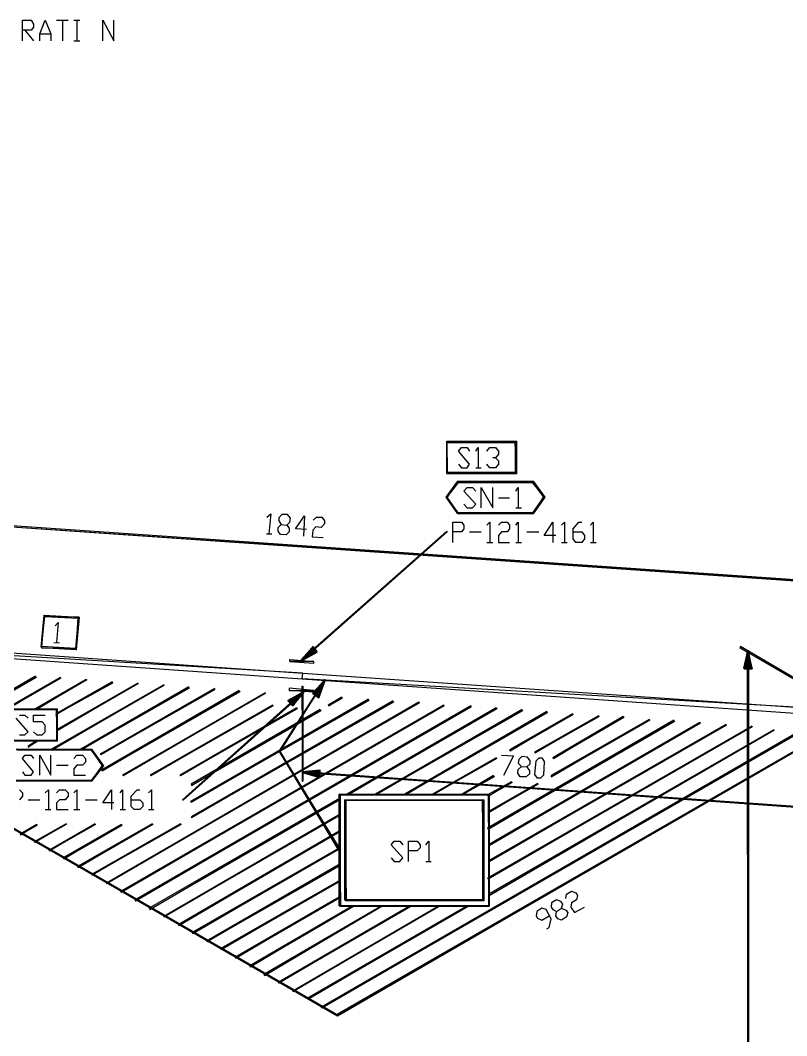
# Model space of a CAD drawing. Header units: millimetres. Extents: x 43 to 809, y -752 to -31.
# Drawn here: x 398.1 to 547.1, y -575.7 to -378.3 of the extents above; entities that cross this region are included whole.
import ezdxf

# ---------------------------------------------------------------- set-up
doc = ezdxf.new("R2010")
doc.units = ezdxf.units.MM
doc.layers.add('PDF_LINES', color=4, linetype='Continuous')

msp = doc.modelspace()

# ---------------------------------------------------------------- linework, layer by layer
at = {"layer": 'PDF_LINES'}
for p, q in [((398.56, -382.24), (398.56, -378.28)), ((398.56, -378.28), (400.24, -378.28)), ((400.24, -378.28), (400.72, -379)), ((400.72, -379), (400.72, -379.6)), ((401.92, -380.92), (403, -378.28)), ((403, -378.28), (404.08, -380.92)), ((405.16, -378.28), (407.44, -378.28)), ((406.36, -378.28), (406.36, -382.24)), ((408.52, -378.28), (409.72, -378.28)), ((409.12, -378.28), (409.12, -382.24)), ((414.16, -382.24), (414.16, -378.28)), ((414.16, -378.28), (416.32, -382.24)), ((416.32, -382.24), (416.32, -378.28)), ((400.24, -380.2), (398.56, -380.2)), ((399.04, -380.2), (400.72, -382.24)), ((400.72, -379.6), (400.24, -380.2)), ((401.92, -382.24), (401.92, -380.92)), ((401.92, -380.92), (404.08, -380.92)), ((404.08, -380.92), (404.08, -382.24)), ((408.52, -382.24), (409.72, -382.24)), ((481.12, -460.36), (481, -460.12)), ((481, -460.12), (494.56, -460.12)), ((481.12, -460.36), (481, -460.12)), ((481, -460.12), (481.12, -466.36)), ((481, -460.12), (481.12, -466.36)), ((481, -466.36), (481, -460.12)), ((494.56, -460.12), (481.12, -460.36)), ((494.56, -460.12), (481.12, -460.36)), ((481.12, -460.36), (494.32, -460.36)), ((481.12, -466.36), (481.12, -460.36)), ((483.28, -462.04), (483.88, -461.32)), ((483.88, -461.32), (484.96, -461.32)), ((484.96, -461.32), (485.44, -462.04)), ((486.64, -462.04), (487.12, -461.32)), ((487.12, -461.32), (487.12, -465.28)), ((488.8, -462.04), (489.4, -461.32)), ((489.4, -461.32), (490.48, -461.32)), ((490.48, -461.32), (491.08, -462.04)), ((494.32, -460.36), (494.56, -460.12)), ((494.32, -460.36), (494.56, -460.12)), ((494.56, -466.48), (494.32, -460.36)), ((494.32, -460.36), (494.32, -466.24)), ((494.56, -466.48), (494.32, -460.36)), ((494.56, -460.12), (494.56, -466.48)), ((485.44, -464.56), (483.28, -462.04)), ((490.48, -463.36), (490, -463.36)), ((491.08, -462.64), (490.48, -463.36)), ((490.48, -463.36), (491.08, -463.96)), ((491.08, -462.04), (491.08, -462.64)), ((491.08, -463.96), (491.08, -464.56)), ((483.28, -464.56), (483.88, -465.28)), ((483.88, -465.28), (484.96, -465.28)), ((484.96, -465.28), (485.44, -464.56)), ((486.64, -465.28), (487.72, -465.28)), ((489.4, -465.28), (488.8, -464.56)), ((490.48, -465.28), (489.4, -465.28)), ((491.08, -464.56), (490.48, -465.28)), ((480.88, -471.04), (483.16, -467.92)), ((481, -466.24), (481, -466.48)), ((481, -466.48), (494.32, -466.24)), ((494.32, -466.24), (481, -466.24)), ((481, -466.48), (494.32, -466.24)), ((481.12, -466.36), (481, -466.36)), ((494.56, -466.48), (481, -466.48)), ((483.16, -467.92), (481.12, -471.04)), ((483.16, -467.92), (481.12, -471.04)), ((483.28, -468.16), (483.16, -467.92)), ((483.16, -467.92), (497.8, -467.92)), ((483.28, -468.16), (483.16, -467.92)), ((497.8, -467.92), (483.28, -468.16)), ((497.8, -467.92), (483.28, -468.16)), ((494.32, -466.24), (494.56, -466.48)), ((494.32, -466.24), (494.56, -466.48)), ((497.68, -468.16), (497.8, -467.92)), ((497.68, -468.16), (497.8, -467.92)), ((497.8, -467.92), (500.08, -471.04)), ((481.12, -471.04), (483.28, -468.16)), ((483.28, -468.16), (497.68, -468.16)), ((484.36, -469.84), (484.96, -469.12)), ((486.64, -472.36), (484.36, -469.84)), ((484.96, -469.12), (486.04, -469.12)), ((486.04, -469.12), (486.64, -469.84)), ((487.72, -473.08), (487.72, -469.12)), ((487.72, -469.12), (490, -473.08)), ((490, -473.08), (490, -469.12)), ((494.44, -469.84), (494.92, -469.12)), ((494.92, -469.12), (494.92, -473.08)), ((500.08, -471.04), (497.68, -468.16)), ((497.68, -468.16), (499.84, -471.04)), ((500.08, -471.04), (497.68, -468.16)), ((481.12, -471.04), (480.88, -471.04)), ((481.12, -471.04), (480.88, -471.04)), ((480.88, -471.04), (483.28, -474.16)), ((480.88, -471.04), (483.28, -474.16)), ((483.16, -474.28), (480.88, -471.04)), ((483.28, -474.16), (481.12, -471.04)), ((491.08, -471.16), (493.24, -471.16)), ((499.84, -471.04), (497.68, -474.04)), ((497.8, -474.28), (499.84, -471.04)), ((497.8, -474.28), (499.84, -471.04)), ((500.08, -471.04), (497.8, -474.28)), ((499.84, -471.04), (500.08, -471.04)), ((499.84, -471.04), (500.08, -471.04)), ((561.16, -487.96), (330.28, -472)), ((330.28, -472.24), (561.16, -487.96)), ((330.28, -472.24), (561.16, -487.96)), ((561.16, -488.2), (330.28, -472.24)), ((484.36, -472.36), (484.96, -473.08)), ((484.96, -473.08), (486.04, -473.08)), ((486.04, -473.08), (486.64, -472.36)), ((494.44, -473.08), (495.52, -473.08)), ((446.08, -474.88), (446.8, -474.28)), ((446.8, -474.28), (446.44, -478.12)), ((448.96, -474.4), (448.36, -475)), ((448.36, -475), (448.36, -475.6)), ((448.36, -475.6), (448.84, -476.32)), ((450.04, -474.4), (448.96, -474.4)), ((449.92, -476.44), (450.52, -475.84)), ((450.64, -475.12), (450.04, -474.4)), ((450.52, -475.84), (450.64, -475.12)), ((451.6, -477.16), (453.4, -474.64)), ((453.4, -474.64), (453.16, -478.6)), ((455.08, -475.48), (455.68, -474.88)), ((455.68, -474.88), (456.76, -474.88)), ((456.76, -474.88), (457.24, -475.6)), ((457.24, -475.6), (457.24, -476.2)), ((482.2, -479.8), (482.2, -475.84)), ((482.2, -475.84), (483.88, -475.84)), ((483.28, -474.16), (483.16, -474.28)), ((483.28, -474.04), (483.28, -474.28)), ((483.28, -474.28), (497.68, -474.04)), ((497.68, -474.04), (483.28, -474.04)), ((483.28, -474.28), (497.68, -474.04)), ((497.8, -474.28), (483.28, -474.28)), ((483.88, -475.84), (484.36, -476.44)), ((488.8, -476.44), (489.4, -475.84)), ((489.4, -475.84), (489.4, -479.8)), ((491.08, -476.44), (491.68, -475.84)), ((491.68, -475.84), (492.76, -475.84)), ((492.76, -475.84), (493.24, -476.44)), ((494.44, -476.44), (494.92, -475.84)), ((494.92, -475.84), (494.92, -479.8)), ((497.68, -474.04), (497.8, -474.28)), ((497.68, -474.04), (497.8, -474.28)), ((499.96, -478.48), (501.64, -475.84)), ((501.64, -475.84), (501.64, -479.8)), ((503.32, -476.44), (503.92, -475.84)), ((503.92, -475.84), (503.92, -479.8)), ((505.6, -477.16), (506.68, -475.84)), ((506.68, -475.84), (507.28, -475.84)), ((508.96, -476.44), (509.44, -475.84)), ((509.44, -475.84), (509.44, -479.8)), ((448.24, -476.92), (448.84, -476.32)), ((448.24, -477.64), (448.24, -476.92)), ((448.72, -478.24), (448.24, -477.64)), ((448.84, -476.32), (449.92, -476.44)), ((450.4, -477.76), (449.8, -478.36)), ((449.92, -476.44), (450.4, -477.04)), ((450.4, -477.04), (450.4, -477.76)), ((453.76, -477.28), (451.6, -477.16)), ((481, -477.64), (452.68, -502.72)), ((452.8, -502.84), (481, -477.64)), ((452.8, -502.84), (481, -477.64)), ((481.12, -477.76), (452.8, -502.84)), ((454.96, -477.4), (454.84, -478.72)), ((455.56, -476.8), (454.96, -477.4)), ((456.64, -476.92), (455.56, -476.8)), ((457.24, -476.2), (456.64, -476.92)), ((481, -477.64), (481.12, -477.76)), ((483.88, -477.76), (482.2, -477.76)), ((484.36, -477.16), (483.88, -477.76)), ((484.36, -476.44), (484.36, -477.16)), ((485.44, -477.76), (487.72, -477.76)), ((491.68, -477.76), (491.08, -478.48)), ((492.76, -477.76), (491.68, -477.76)), ((493.24, -477.16), (492.76, -477.76)), ((493.24, -476.44), (493.24, -477.16)), ((496.6, -477.76), (498.88, -477.76)), ((505.6, -479.08), (505.6, -477.16)), ((505.6, -477.76), (507.28, -477.76)), ((507.28, -477.76), (507.76, -478.48)), ((445.96, -478.12), (447.04, -478.12)), ((449.8, -478.36), (448.72, -478.24)), ((454.84, -478.72), (457, -478.84)), ((488.8, -479.8), (490, -479.8)), ((491.08, -478.48), (491.08, -479.8)), ((491.08, -479.8), (493.24, -479.8)), ((494.44, -479.8), (495.52, -479.8)), ((502.24, -478.48), (499.96, -478.48)), ((503.32, -479.8), (504.4, -479.8)), ((506.08, -479.8), (505.6, -479.08)), ((507.28, -479.8), (506.08, -479.8)), ((507.76, -479.08), (507.28, -479.8)), ((507.76, -478.48), (507.76, -479.08)), ((508.96, -479.8), (510.04, -479.8)), ((402.16, -500.2), (402.76, -493.96)), ((402.76, -493.96), (402.28, -500.2)), ((402.76, -493.96), (402.28, -500.2)), ((402.28, -500.2), (402.88, -494.2)), ((402.88, -494.2), (402.76, -493.96)), ((402.76, -493.96), (409.6, -494.32)), ((402.88, -494.2), (402.76, -493.96)), ((409.6, -494.32), (402.88, -494.2)), ((402.88, -494.2), (409.36, -494.56)), ((409.6, -494.32), (402.88, -494.2)), ((404.92, -496), (405.52, -495.4)), ((405.52, -495.4), (405.16, -499.24)), ((409.36, -494.56), (408.88, -500.44)), ((409.6, -494.32), (409, -500.68)), ((409, -500.68), (409.36, -494.56)), ((409, -500.68), (409.36, -494.56)), ((409.36, -494.56), (409.6, -494.32)), ((409.36, -494.56), (409.6, -494.32)), ((330.28, -497.32), (459.64, -571.6)), ((330.28, -497.32), (459.64, -571.6)), ((459.64, -571.84), (330.28, -497.32)), ((459.64, -571.6), (330.4, -497.08)), ((342.76, -497.56), (453.04, -505.24)), ((453.04, -505.24), (342.76, -498.64)), ((342.76, -498.64), (452.92, -506.32)), ((453.04, -505.24), (342.76, -498.64)), ((404.68, -499.24), (405.76, -499.36)), ((402.28, -500.2), (402.16, -500.2)), ((402.28, -500.08), (402.28, -500.32)), ((408.88, -500.44), (402.28, -500.08)), ((402.28, -500.32), (408.88, -500.44)), ((402.28, -500.32), (408.88, -500.44)), ((409, -500.68), (402.28, -500.32)), ((408.88, -500.44), (409, -500.68)), ((408.88, -500.44), (409, -500.68)), ((455.08, -500.08), (452.68, -502.72)), ((454.96, -500.32), (452.68, -502.72)), ((455.08, -500.32), (452.68, -502.72)), ((455.2, -500.44), (452.68, -502.72)), ((452.68, -502.72), (455.56, -500.68)), ((452.68, -502.72), (455.56, -500.8)), ((452.68, -502.72), (455.56, -500.8)), ((452.8, -502.84), (455.08, -500.08)), ((452.8, -502.84), (455.08, -500.08)), ((454.96, -500.32), (452.8, -502.84)), ((452.8, -502.84), (454.96, -500.32)), ((452.8, -502.84), (454.96, -500.32)), ((452.8, -502.84), (455.08, -500.32)), ((452.8, -502.84), (455.08, -500.32)), ((455.08, -500.44), (452.8, -502.84)), ((455.32, -500.44), (452.8, -502.84)), ((452.8, -502.84), (455.2, -500.44)), ((452.8, -502.84), (455.2, -500.44)), ((455.56, -500.68), (452.8, -502.84)), ((455.56, -500.68), (452.8, -502.84)), ((455.32, -500.68), (452.8, -502.84)), ((455.56, -500.8), (452.8, -502.84)), ((455.56, -500.8), (452.8, -502.84)), ((455.56, -500.8), (452.8, -502.84)), ((455.56, -500.8), (452.8, -502.84)), ((452.8, -502.84), (455.68, -500.8)), ((455.68, -501.04), (452.8, -502.84)), ((455.68, -501.04), (452.8, -502.84)), ((452.8, -502.72), (455.68, -501.04)), ((452.8, -502.84), (455.68, -501.04)), ((452.8, -502.84), (455.68, -501.04)), ((452.8, -502.84), (455.8, -501.16)), ((455.08, -500.08), (454.96, -500.32)), ((455.08, -500.08), (454.96, -500.32)), ((454.96, -500.32), (455.8, -501.04)), ((454.96, -500.32), (455.8, -501.04)), ((455.68, -501.16), (454.96, -500.32)), ((454.96, -500.32), (455.08, -500.44)), ((455.8, -501.04), (455.08, -500.08)), ((455.08, -500.32), (455.32, -500.44)), ((455.2, -500.44), (455.32, -500.68)), ((455.68, -500.8), (455.56, -500.68)), ((455.68, -501.04), (455.56, -500.8)), ((455.68, -501.04), (455.56, -500.8)), ((455.8, -501.16), (455.68, -501.04)), ((455.8, -501.04), (455.68, -501.16)), ((538.12, -500.08), (538, -500.32)), ((538, -500.32), (559.36, -512.56)), ((538, -500.32), (559.36, -512.56)), ((559.24, -512.68), (538, -500.32)), ((559.36, -512.56), (538.12, -500.08)), ((539.44, -500.92), (538.72, -504.28)), ((538.96, -504.28), (539.44, -500.92)), ((538.96, -504.28), (539.44, -500.92)), ((539.68, -500.92), (538.96, -504.28)), ((539.44, -500.92), (538.96, -504.28)), ((539.08, -504.28), (539.44, -500.92)), ((539.08, -504.28), (539.44, -500.92)), ((539.68, -500.92), (539.08, -504.28)), ((539.44, -500.92), (539.08, -504.28)), ((539.32, -504.28), (539.44, -500.92)), ((539.32, -504.28), (539.44, -500.92)), ((539.68, -500.92), (539.32, -504.28)), ((539.44, -500.92), (539.32, -504.28)), ((539.44, -500.92), (539.68, -500.92)), ((539.68, -500.92), (539.44, -500.92)), ((539.44, -500.92), (540.4, -504.4)), ((539.44, -500.92), (540.4, -504.4)), ((540.16, -504.16), (539.44, -500.92)), ((539.44, -500.92), (539.68, -500.92)), ((539.68, -500.92), (539.44, -500.92)), ((539.44, -500.92), (540.16, -504.28)), ((539.44, -500.92), (540.16, -504.28)), ((540.04, -504.28), (539.44, -500.92)), ((539.44, -500.92), (539.68, -500.92)), ((539.68, -500.92), (539.44, -500.92)), ((539.44, -500.92), (540.04, -504.28)), ((539.44, -500.92), (540.04, -504.28)), ((539.8, -504.28), (539.44, -500.92)), ((539.44, -504.28), (539.44, -500.92)), ((539.44, -504.28), (539.44, -500.92)), ((539.44, -500.92), (539.68, -500.92)), ((539.68, -500.92), (539.44, -504.28)), ((539.68, -500.92), (539.44, -500.92)), ((539.44, -500.92), (539.8, -504.28)), ((539.44, -500.92), (539.8, -504.28)), ((539.68, -504.28), (539.44, -500.92)), ((539.68, -660.88), (539.44, -500.92)), ((539.44, -500.92), (539.44, -660.88)), ((539.68, -660.88), (539.44, -500.92)), ((539.44, -500.92), (539.68, -500.92)), ((540.4, -504.4), (539.68, -500.92)), ((540.16, -504.28), (539.68, -500.92)), ((540.04, -504.28), (539.68, -500.92)), ((539.8, -504.28), (539.68, -500.92)), ((539.68, -500.92), (539.68, -660.88)), ((450.52, -502.96), (450.52, -502.6)), ((450.52, -502.6), (455.2, -502.96)), ((450.52, -502.96), (450.52, -502.6)), ((450.52, -502.6), (455.2, -502.96)), ((455.2, -502.96), (450.52, -502.96)), ((450.52, -502.96), (455.2, -503.32)), ((455.2, -502.96), (450.52, -502.96)), ((455.2, -502.96), (450.52, -502.96)), ((450.52, -502.96), (455.2, -503.32)), ((455.2, -502.96), (450.52, -502.96)), ((452.68, -502.72), (452.8, -502.84)), ((452.8, -502.84), (452.68, -502.72)), ((452.68, -502.72), (452.8, -502.84)), ((452.8, -502.84), (452.68, -502.72)), ((452.68, -502.72), (452.8, -502.84)), ((452.8, -502.84), (452.68, -502.72)), ((452.68, -502.72), (452.8, -502.84)), ((452.68, -502.72), (452.8, -502.84)), ((452.8, -502.84), (452.8, -502.72)), ((455.2, -503.32), (455.2, -502.96)), ((455.2, -503.32), (455.2, -502.96)), ((452.92, -506.32), (453.04, -505.24)), ((452.92, -506.32), (453.04, -505.24)), ((453.04, -505.24), (548.68, -511.84)), ((538.72, -504.28), (538.96, -504.28)), ((540.16, -504.16), (538.84, -504.4)), ((540.16, -504.16), (538.84, -504.4)), ((538.84, -504.4), (538.84, -504.16)), ((538.84, -504.16), (540.16, -504.16)), ((538.84, -504.4), (540.4, -504.4)), ((538.96, -504.28), (539.08, -504.28)), ((539.08, -504.28), (539.32, -504.28)), ((539.32, -504.28), (539.44, -504.28)), ((539.8, -504.28), (539.68, -504.28)), ((540.04, -504.28), (539.8, -504.28)), ((540.16, -504.28), (540.04, -504.28)), ((540.4, -504.4), (540.16, -504.16)), ((540.4, -504.4), (540.16, -504.16)), ((401.08, -505.84), (373, -522.04)), ((373.12, -522.16), (401.08, -505.84)), ((373.12, -522.16), (401.08, -505.84)), ((401.2, -506.08), (373.12, -522.16)), ((405.88, -506.08), (395.32, -512.2)), ((395.44, -512.32), (405.88, -506.08)), ((395.44, -512.32), (405.88, -506.08)), ((406, -506.2), (395.44, -512.32)), ((401.08, -505.84), (401.2, -506.08)), ((410.92, -506.44), (401.08, -512.2)), ((401.2, -512.32), (410.92, -506.44)), ((401.2, -512.32), (410.92, -506.44)), ((411.04, -506.56), (401.2, -512.32)), ((405.04, -513.28), (415.96, -506.92)), ((415.96, -506.92), (405.04, -513.16)), ((405.04, -513.28), (415.96, -506.92)), ((416.08, -507.16), (405.04, -513.28)), ((421, -507.16), (405.16, -516.28)), ((405.28, -516.4), (421, -507.16)), ((405.28, -516.4), (421, -507.16)), ((421, -507.28), (405.28, -516.4)), ((405.88, -506.08), (406, -506.2)), ((410.92, -506.44), (411.04, -506.56)), ((415.96, -506.92), (416.08, -507.16)), ((421, -507.16), (421, -507.28)), ((448.48, -520.36), (457.36, -506.44)), ((457.36, -506.44), (448.6, -520.48)), ((457.36, -506.44), (448.6, -520.48)), ((448.6, -520.48), (457.48, -506.56)), ((548.68, -511.84), (452.92, -506.32)), ((452.92, -506.32), (548.68, -513.04)), ((548.68, -511.84), (452.92, -506.32)), ((457.36, -506.44), (454.96, -509.08)), ((455.08, -509.2), (457.36, -506.44)), ((455.08, -509.2), (457.36, -506.44)), ((457.36, -506.44), (455.08, -509.2)), ((457.48, -506.56), (455.08, -509.2)), ((455.32, -509.32), (457.36, -506.44)), ((455.32, -509.32), (457.36, -506.44)), ((457.36, -506.44), (455.32, -509.2)), ((457.48, -506.56), (455.32, -509.32)), ((455.44, -509.32), (457.36, -506.44)), ((455.44, -509.32), (457.36, -506.44)), ((457.36, -506.44), (455.44, -509.2)), ((457.48, -506.56), (455.44, -509.32)), ((455.68, -509.32), (457.36, -506.44)), ((455.68, -509.32), (457.36, -506.44)), ((455.68, -509.44), (457.36, -506.44)), ((457.48, -506.56), (455.68, -509.32)), ((457.36, -506.44), (455.8, -509.56)), ((457.36, -506.44), (455.8, -509.56)), ((455.8, -509.56), (457.48, -506.56)), ((455.92, -509.68), (457.36, -506.44)), ((456.04, -509.68), (457.36, -506.44)), ((456.04, -509.68), (457.36, -506.44)), ((457.36, -506.44), (456.04, -509.68)), ((457.36, -506.44), (456.04, -509.68)), ((456.04, -509.68), (457.48, -506.56)), ((457.36, -506.44), (456.16, -510.04)), ((457.36, -506.44), (456.16, -510.04)), ((457.36, -506.44), (456.16, -509.68)), ((457.36, -506.44), (456.16, -509.68)), ((456.16, -510.04), (457.48, -506.56)), ((456.16, -509.68), (457.48, -506.56)), ((457.36, -506.44), (457.48, -506.56)), ((457.48, -506.56), (457.36, -506.44)), ((457.36, -506.44), (457.48, -506.56)), ((457.48, -506.56), (457.36, -506.44)), ((457.36, -506.44), (457.48, -506.56)), ((457.48, -506.56), (457.36, -506.44)), ((457.36, -506.44), (457.48, -506.56)), ((457.48, -506.56), (457.36, -506.44)), ((457.48, -506.56), (457.36, -506.44)), ((426.04, -507.52), (404.2, -520)), ((404.32, -520.12), (426.04, -507.52)), ((404.32, -520.12), (426.04, -507.52)), ((426.04, -507.64), (404.32, -520.12)), ((430.84, -507.88), (409.84, -520)), ((409.96, -520.12), (430.84, -507.88)), ((409.96, -520.12), (430.84, -507.88)), ((430.96, -508.12), (409.96, -520.12)), ((435.88, -508.24), (413.68, -520.96)), ((413.8, -521.08), (435.88, -508.24)), ((413.8, -521.08), (435.88, -508.24)), ((435.88, -508.48), (413.8, -521.08)), ((440.68, -508.6), (413.92, -524.08)), ((414.04, -524.2), (440.68, -508.6)), ((414.04, -524.2), (440.68, -508.6)), ((440.8, -508.84), (414.04, -524.2)), ((445.72, -509.08), (418, -525.04)), ((418.12, -525.16), (445.72, -509.08)), ((418.12, -525.16), (445.72, -509.08)), ((445.72, -509.2), (418.12, -525.16)), ((426.04, -507.52), (426.04, -507.64)), ((429.64, -529.84), (453.04, -508.84)), ((453.04, -508.84), (429.76, -529.96)), ((453.04, -508.84), (429.76, -529.96)), ((429.76, -529.96), (453.28, -508.96)), ((430.84, -507.88), (430.96, -508.12)), ((435.88, -508.24), (435.88, -508.48)), ((440.68, -508.6), (440.8, -508.84)), ((445.72, -509.08), (445.72, -509.2)), ((453.16, -508.84), (450.16, -510.52)), ((450.28, -510.64), (453.16, -508.84)), ((450.28, -510.64), (453.16, -508.84)), ((453.16, -508.84), (450.28, -510.64)), ((453.16, -508.96), (450.28, -510.64)), ((450.4, -508.12), (450.4, -508.6)), ((455.2, -508.6), (450.4, -508.12)), ((450.4, -508.12), (450.4, -508.6)), ((455.2, -508.6), (450.4, -508.12)), ((450.4, -508.6), (455.2, -508.6)), ((450.4, -508.6), (455.2, -508.6)), ((455.2, -508.96), (450.4, -508.6)), ((450.4, -508.6), (455.2, -508.6)), ((450.4, -508.6), (455.2, -508.6)), ((455.2, -508.96), (450.4, -508.6)), ((450.4, -510.88), (453.16, -508.84)), ((450.4, -510.88), (453.16, -508.84)), ((453.16, -508.96), (450.4, -510.88)), ((453.16, -508.84), (450.52, -510.88)), ((453.16, -508.84), (450.52, -510.88)), ((450.64, -511), (453.16, -508.84)), ((450.64, -511), (453.16, -508.84)), ((450.64, -511), (453.16, -508.84)), ((450.64, -511), (453.16, -508.84)), ((450.64, -511.12), (453.04, -508.84)), ((453.16, -508.96), (450.64, -511)), ((453.16, -508.96), (450.64, -511)), ((453.04, -508.84), (450.76, -511.24)), ((453.04, -508.84), (450.76, -511.24)), ((450.76, -511.24), (453.28, -508.96)), ((450.88, -511.48), (453.04, -508.84)), ((450.88, -511.24), (453.04, -508.84)), ((453.04, -508.84), (451, -511.6)), ((453.04, -508.84), (451, -511.6)), ((453.04, -508.84), (451, -511.36)), ((453.04, -508.84), (451, -511.36)), ((451, -511.6), (453.28, -508.96)), ((451, -511.36), (453.28, -508.96)), ((453.04, -508.84), (451.12, -511.6)), ((453.04, -508.84), (451.12, -511.6)), ((451.12, -511.36), (453.04, -508.84)), ((451.12, -511.6), (453.28, -508.96)), ((453.04, -526.24), (452.92, -507.76)), ((452.92, -507.76), (452.92, -526.24)), ((453.04, -526.24), (452.92, -507.76)), ((452.92, -507.76), (453.04, -507.76)), ((453.04, -507.76), (453.04, -526.24)), ((453.28, -508.96), (453.04, -508.84)), ((453.28, -508.96), (453.04, -508.84)), ((453.28, -508.96), (453.04, -508.84)), ((453.28, -508.96), (453.04, -508.84)), ((453.28, -508.96), (453.04, -508.84)), ((453.16, -508.84), (453.16, -508.96)), ((453.16, -508.84), (453.16, -508.96)), ((453.16, -508.84), (453.16, -508.96)), ((453.16, -508.84), (453.16, -508.96)), ((454.96, -509.08), (455.08, -509.2)), ((454.96, -509.2), (455.08, -509.08)), ((456.04, -509.68), (454.96, -509.2)), ((454.96, -509.2), (456.16, -510.04)), ((456.04, -509.68), (454.96, -509.2)), ((455.08, -509.08), (456.04, -509.68)), ((455.08, -509.2), (455.32, -509.32)), ((455.2, -508.6), (455.2, -508.96)), ((455.2, -508.6), (455.2, -508.96)), ((455.32, -509.2), (455.44, -509.32)), ((455.44, -509.2), (455.68, -509.32)), ((414.88, -546.16), (475.6, -510.88)), ((475.6, -510.88), (414.88, -546.04)), ((414.88, -546.16), (475.6, -510.88)), ((475.72, -511), (414.88, -546.16)), ((465.76, -510.28), (431.2, -530.2)), ((431.32, -530.32), (465.76, -510.28)), ((431.32, -530.32), (465.76, -510.28)), ((465.88, -510.52), (431.32, -530.32)), ((470.56, -510.64), (431.32, -533.2)), ((431.44, -533.32), (470.56, -510.64)), ((431.44, -533.32), (470.56, -510.64)), ((470.68, -510.88), (431.44, -533.32)), ((450.16, -510.52), (450.28, -510.64)), ((450.16, -510.64), (450.28, -510.52)), ((451.12, -511.36), (450.16, -510.64)), ((450.16, -510.64), (451.12, -511.6)), ((451.12, -511.36), (450.16, -510.64)), ((450.28, -510.52), (451.12, -511.36)), ((450.28, -510.64), (450.4, -510.88)), ((450.52, -510.88), (450.64, -511)), ((450.52, -510.88), (450.64, -511)), ((450.76, -511.24), (450.64, -511.12)), ((451, -511.36), (450.88, -511.24)), ((451.12, -511.6), (451.12, -511.36)), ((451.12, -511.6), (451.12, -511.36)), ((455.8, -509.56), (455.68, -509.44)), ((456.04, -509.68), (455.92, -509.68)), ((456.16, -510.04), (456.04, -509.68)), ((456.16, -510.04), (456.04, -509.68)), ((456.16, -509.68), (456.04, -509.68)), ((460.6, -509.92), (457.96, -511.48)), ((458.08, -511.6), (460.6, -509.92)), ((458.08, -511.6), (460.6, -509.92)), ((460.6, -510.16), (458.08, -511.6)), ((460.6, -509.92), (460.6, -510.16)), ((465.76, -510.28), (465.88, -510.52)), ((470.56, -510.64), (470.68, -510.88)), ((475.6, -510.88), (475.72, -511)), ((395.08, -512.2), (405.28, -512.2)), ((405.28, -512.2), (395.32, -512.32)), ((405.28, -512.2), (395.32, -512.32)), ((395.32, -512.32), (405.16, -512.32)), ((401.08, -512.2), (401.2, -512.32)), ((405.04, -513.16), (405.04, -513.28)), ((405.16, -512.32), (405.28, -512.2)), ((405.16, -512.32), (405.28, -512.2)), ((405.28, -518.44), (405.16, -512.32)), ((405.16, -512.32), (405.16, -518.32)), ((405.28, -518.44), (405.16, -512.32)), ((405.28, -512.2), (405.28, -518.44)), ((480.4, -511.48), (417.64, -547.72)), ((417.76, -547.84), (480.4, -511.48)), ((417.76, -547.84), (480.4, -511.48)), ((480.52, -511.6), (417.76, -547.84)), ((485.68, -511.6), (420.4, -549.4)), ((420.52, -549.52), (485.68, -511.6)), ((420.52, -549.52), (485.68, -511.6)), ((485.68, -511.84), (420.52, -549.52)), ((447.16, -511.48), (423.4, -525.04)), ((423.52, -525.16), (447.16, -511.48)), ((423.52, -525.16), (447.16, -511.48)), ((447.28, -511.6), (423.52, -525.16)), ((451.84, -511.96), (429.16, -525.04)), ((429.28, -525.16), (451.84, -511.96)), ((429.28, -525.16), (451.84, -511.96)), ((451.96, -512.2), (429.28, -525.16)), ((456.4, -512.32), (431.32, -526.84)), ((431.44, -527.08), (456.4, -512.32)), ((431.44, -527.08), (456.4, -512.32)), ((456.52, -512.56), (431.44, -527.08)), ((447.16, -511.48), (447.28, -511.6)), ((451, -511.6), (450.88, -511.48)), ((451.84, -511.96), (451.96, -512.2)), ((456.4, -512.32), (456.52, -512.56)), ((457.96, -511.48), (458.08, -511.6)), ((459.64, -571.84), (561.04, -513.16)), ((561.04, -513.16), (459.64, -571.6)), ((459.64, -571.84), (561.04, -513.16)), ((561.04, -513.16), (459.64, -571.6)), ((561.16, -513.28), (459.64, -571.84)), ((459.76, -571.84), (561.04, -513.16)), ((459.76, -571.84), (561.04, -513.16)), ((561.16, -513.28), (459.76, -571.84)), ((490.6, -511.96), (461.68, -528.76)), ((461.8, -528.88), (490.6, -511.96)), ((461.8, -528.88), (490.6, -511.96)), ((490.72, -512.2), (461.8, -528.88)), ((495.64, -512.32), (467.08, -528.76)), ((467.2, -528.88), (495.64, -512.32)), ((467.2, -528.88), (495.64, -512.32)), ((495.76, -512.56), (467.2, -528.88)), ((500.44, -512.68), (472.84, -528.76)), ((472.96, -528.88), (500.44, -512.68)), ((472.96, -528.88), (500.44, -512.68)), ((500.56, -512.92), (472.96, -528.88)), ((480.4, -511.48), (480.52, -511.6)), ((485.68, -511.6), (485.68, -511.84)), ((490.6, -511.96), (490.72, -512.2)), ((505.48, -513.16), (493.24, -520.12)), ((493.36, -520.36), (505.48, -513.16)), ((493.36, -520.36), (505.48, -513.16)), ((505.6, -513.28), (493.36, -520.36)), ((495.64, -512.32), (495.76, -512.56)), ((500.44, -512.68), (500.56, -512.92)), ((505.48, -513.16), (505.6, -513.28)), ((399.64, -516.64), (397.36, -514)), ((397.96, -513.4), (399.04, -513.4)), ((399.04, -513.4), (399.64, -514)), ((400.72, -514.72), (400.72, -513.4)), ((400.72, -513.4), (403, -513.4)), ((402.4, -514.72), (400.72, -514.72)), ((403, -515.32), (402.4, -514.72)), ((403, -516.64), (403, -515.32)), ((525.16, -514.36), (488.92, -535.36)), ((489.04, -535.6), (525.16, -514.36)), ((489.04, -535.6), (525.16, -514.36)), ((525.28, -514.6), (489.04, -535.6)), ((530.2, -514.84), (489.16, -538.6)), ((535.24, -515.2), (489.16, -541.72)), ((489.28, -538.72), (530.2, -514.84)), ((489.28, -538.72), (530.2, -514.84)), ((530.32, -514.96), (489.28, -538.72)), ((489.28, -541.84), (535.24, -515.2)), ((489.28, -541.84), (535.24, -515.2)), ((535.36, -515.32), (489.28, -541.84)), ((510.52, -513.52), (498.04, -520.6)), ((498.16, -520.72), (510.52, -513.52)), ((498.16, -520.72), (510.52, -513.52)), ((510.64, -513.64), (498.16, -520.72)), ((501.28, -525.4), (520.36, -514.24)), ((520.36, -514.24), (501.28, -525.16)), ((501.28, -525.4), (520.36, -514.24)), ((520.48, -514.36), (501.28, -525.4)), ((515.32, -513.64), (501.64, -521.68)), ((501.76, -521.8), (515.32, -513.64)), ((501.76, -521.8), (515.32, -513.64)), ((515.44, -513.88), (501.76, -521.8)), ((510.52, -513.52), (510.64, -513.64)), ((515.32, -513.64), (515.44, -513.88)), ((520.36, -514.24), (520.48, -514.36)), ((525.16, -514.36), (525.28, -514.6)), ((530.2, -514.84), (530.32, -514.96)), ((535.24, -515.2), (535.36, -515.32)), ((397.96, -517.24), (399.04, -517.24)), ((399.04, -517.24), (399.64, -516.64)), ((400.72, -516.64), (401.32, -517.24)), ((401.32, -517.24), (402.4, -517.24)), ((402.4, -517.24), (403, -516.64)), ((405.16, -516.28), (405.28, -516.4)), ((549.76, -516.4), (456.64, -570.16)), ((456.76, -570.28), (549.76, -516.4)), ((456.76, -570.28), (549.76, -516.4)), ((549.88, -516.64), (456.76, -570.28)), ((540.28, -515.56), (488.92, -545.08)), ((489.04, -545.2), (540.28, -515.56)), ((489.04, -545.2), (540.28, -515.56)), ((540.4, -515.68), (489.04, -545.2)), ((544.6, -516.28), (489.16, -548.2)), ((489.28, -548.44), (544.6, -516.28)), ((489.28, -548.44), (544.6, -516.28)), ((544.6, -516.4), (489.28, -548.44)), ((540.28, -515.56), (540.4, -515.68)), ((544.6, -516.28), (544.6, -516.4)), ((395.2, -518.44), (405.16, -518.32)), ((405.16, -518.32), (395.2, -518.32)), ((395.2, -518.44), (405.16, -518.32)), ((405.28, -518.44), (395.2, -518.44)), ((399.64, -519.64), (401.44, -518.32)), ((401.44, -518.32), (399.64, -519.4)), ((399.64, -519.64), (401.44, -518.32)), ((401.56, -518.44), (399.64, -519.64)), ((401.44, -518.32), (401.56, -518.44)), ((405.16, -518.32), (405.28, -518.44)), ((405.16, -518.32), (405.28, -518.44)), ((397.36, -520), (412, -520)), ((412, -520), (397.48, -520.12)), ((412, -520), (397.48, -520.12)), ((397.48, -520.12), (411.88, -520.12)), ((398.56, -521.8), (399.04, -521.2)), ((399.04, -521.2), (400.24, -521.2)), ((399.64, -519.4), (399.64, -519.64)), ((400.24, -521.2), (400.72, -521.8)), ((401.92, -525.04), (401.92, -521.2)), ((401.92, -521.2), (404.08, -525.04)), ((404.08, -525.04), (404.08, -521.2)), ((404.2, -520), (404.32, -520.12)), ((408.52, -521.8), (409.12, -521.2)), ((409.12, -521.2), (410.2, -521.2)), ((409.84, -520), (409.96, -520.12)), ((410.2, -521.2), (410.8, -521.8)), ((411.88, -520.12), (412, -520)), ((411.88, -520.12), (412, -520)), ((414.28, -523.24), (411.88, -520.12)), ((411.88, -520.12), (414.04, -523.24)), ((414.28, -523.24), (411.88, -520.12)), ((412, -520), (414.28, -523.24)), ((413.68, -520.96), (413.8, -521.08)), ((448.6, -520.48), (448.48, -520.36)), ((448.6, -520.36), (448.48, -520.48)), ((448.48, -520.48), (460.36, -539.68)), ((448.48, -520.48), (460.36, -539.68)), ((460.12, -539.8), (448.48, -520.48)), ((460.36, -539.68), (448.6, -520.36)), ((491.68, -521.2), (493.96, -521.32)), ((493.24, -520.12), (493.36, -520.36)), ((498.04, -520.6), (498.16, -520.72)), ((400.72, -524.44), (398.56, -521.8)), ((405.16, -523.12), (407.44, -523.12)), ((409.12, -523.12), (408.52, -523.84)), ((410.2, -523.12), (409.12, -523.12)), ((410.8, -522.52), (410.2, -523.12)), ((410.8, -521.8), (410.8, -522.52)), ((414.04, -523.24), (411.88, -526.12)), ((412, -526.24), (414.04, -523.24)), ((412, -526.24), (414.04, -523.24)), ((414.28, -523.24), (412, -526.24)), ((414.04, -523.24), (414.28, -523.24)), ((414.04, -523.24), (414.28, -523.24)), ((478.24, -528.88), (490.6, -521.68)), ((490.6, -521.68), (478.24, -528.76)), ((478.24, -528.88), (490.6, -521.68)), ((490.72, -521.8), (478.24, -528.88)), ((490.6, -521.68), (490.72, -521.8)), ((493.96, -521.32), (492.04, -525.16)), ((495.04, -522.04), (494.92, -522.76)), ((494.92, -522.76), (495.52, -523.36)), ((495.64, -521.44), (495.04, -522.04)), ((496.72, -521.56), (495.64, -521.44)), ((496.6, -523.48), (497.2, -522.88)), ((497.2, -522.28), (496.72, -521.56)), ((497.2, -522.88), (497.2, -522.28)), ((498.16, -524.92), (498.4, -522.28)), ((498.4, -522.28), (499, -521.68)), ((499, -521.68), (499.48, -521.68)), ((499.48, -521.68), (499.96, -522.4)), ((499.96, -522.4), (499.84, -525.04)), ((501.64, -521.68), (501.76, -521.8)), ((398.56, -524.44), (399.04, -525.04)), ((399.04, -525.04), (400.24, -525.04)), ((400.24, -525.04), (400.72, -524.44)), ((408.52, -523.84), (408.52, -525.04)), ((408.52, -525.04), (410.8, -525.04)), ((413.92, -524.08), (414.04, -524.2)), ((418, -525.04), (418.12, -525.16)), ((423.4, -525.04), (423.52, -525.16)), ((429.16, -525.04), (429.28, -525.16)), ((456.4, -524.08), (452.92, -524.44)), ((452.92, -524.56), (456.28, -524.2)), ((456.28, -524.2), (452.92, -524.44)), ((452.92, -524.56), (456.28, -524.2)), ((452.92, -524.56), (456.28, -524.2)), ((456.28, -524.2), (452.92, -524.44)), ((452.92, -524.56), (456.28, -524.2)), ((452.92, -524.56), (453.04, -524.44)), ((452.92, -524.44), (453.04, -524.56)), ((452.92, -524.56), (453.04, -524.44)), ((452.92, -524.44), (452.92, -524.56)), ((456.28, -524.44), (452.92, -524.56)), ((452.92, -524.56), (453.04, -524.44)), ((452.92, -524.44), (452.92, -524.56)), ((456.28, -524.44), (452.92, -524.56)), ((452.92, -524.56), (453.04, -524.44)), ((452.92, -524.44), (452.92, -524.56)), ((452.92, -524.56), (456.28, -524.44)), ((456.28, -524.44), (452.92, -524.44)), ((452.92, -524.56), (456.28, -524.44)), ((453.04, -524.44), (452.92, -524.56)), ((456.4, -525.4), (452.92, -524.56)), ((452.92, -524.56), (456.28, -525.52)), ((456.4, -525.4), (452.92, -524.56)), ((456.28, -525.16), (452.92, -524.56)), ((452.92, -524.56), (456.28, -525.4)), ((456.28, -525.16), (452.92, -524.56)), ((456.28, -525.04), (452.92, -524.56)), ((452.92, -524.56), (456.28, -525.16)), ((456.28, -525.04), (452.92, -524.56)), ((456.28, -524.8), (452.92, -524.56)), ((452.92, -524.56), (456.28, -525.04)), ((456.28, -524.8), (452.92, -524.56)), ((456.28, -524.56), (452.92, -524.56)), ((452.92, -524.56), (561.16, -532)), ((452.92, -524.56), (561.16, -532)), ((561.16, -532.24), (452.92, -524.56)), ((453.04, -524.56), (456.4, -524.08)), ((453.04, -524.56), (456.4, -524.08)), ((456.28, -524.2), (453.04, -524.56)), ((453.04, -524.44), (456.4, -525.4)), ((453.04, -524.44), (456.28, -525.16)), ((453.04, -524.44), (456.28, -525.04)), ((453.04, -524.44), (456.28, -524.8)), ((561.16, -532), (453.04, -524.44)), ((456.4, -524.08), (456.28, -524.2)), ((456.4, -524.08), (456.28, -524.2)), ((456.28, -524.2), (456.4, -525.4)), ((456.28, -524.2), (456.4, -525.4)), ((456.28, -525.4), (456.28, -524.2)), ((456.28, -524.2), (456.28, -524.44)), ((456.28, -524.2), (456.28, -524.44)), ((456.28, -524.44), (456.28, -524.56)), ((456.28, -525.04), (456.28, -524.8)), ((456.28, -525.16), (456.28, -525.04)), ((456.28, -525.4), (456.28, -525.16)), ((456.4, -525.4), (456.4, -524.08)), ((484, -528.88), (490.12, -525.16)), ((490.12, -525.16), (484, -528.76)), ((484, -528.88), (490.12, -525.16)), ((490.12, -525.16), (490.24, -525.4)), ((494.8, -524.68), (494.92, -523.96)), ((495.28, -525.4), (494.8, -524.68)), ((494.92, -523.96), (495.52, -523.36)), ((495.52, -523.36), (496.6, -523.48)), ((497.08, -524.8), (496.48, -525.4)), ((496.6, -523.48), (497.08, -524.2)), ((497.08, -524.2), (497.08, -524.8)), ((498.64, -525.64), (498.16, -524.92)), ((499.84, -525.04), (499.24, -525.64)), ((501.28, -525.16), (501.28, -525.4)), ((397.36, -526.24), (411.88, -526.12)), ((411.88, -526.12), (397.36, -526.12)), ((397.36, -526.24), (411.88, -526.12)), ((412, -526.24), (397.36, -526.24)), ((411.88, -526.12), (412, -526.24)), ((411.88, -526.12), (412, -526.24)), ((431.32, -526.84), (431.44, -527.08)), ((452.92, -526.24), (453.04, -526.24)), ((456.28, -525.52), (456.4, -525.4)), ((456.4, -525.4), (456.28, -525.4)), ((490.24, -525.4), (484, -528.88)), ((493.6, -526.36), (488.92, -528.88)), ((489.04, -529.12), (493.6, -526.36)), ((489.04, -529.12), (493.6, -526.36)), ((493.72, -526.48), (489.04, -529.12)), ((498.64, -526.72), (489.16, -532.12)), ((489.28, -532.24), (498.64, -526.72)), ((489.28, -532.24), (498.64, -526.72)), ((498.76, -526.84), (489.28, -532.24)), ((493.6, -526.36), (493.72, -526.48)), ((496.48, -525.4), (495.28, -525.4)), ((499.24, -525.64), (498.64, -525.64)), ((498.64, -526.72), (498.76, -526.84)), ((397.96, -527.92), (398.56, -528.52)), ((398.56, -529.12), (397.96, -529.84)), ((398.56, -528.52), (398.56, -529.12)), ((403, -528.52), (403.6, -527.92)), ((403.6, -527.92), (403.6, -531.76)), ((405.16, -528.52), (405.76, -527.92)), ((405.76, -527.92), (406.84, -527.92)), ((406.84, -527.92), (407.44, -528.52)), ((407.44, -529.12), (406.84, -529.84)), ((407.44, -528.52), (407.44, -529.12)), ((408.52, -528.52), (409.12, -527.92)), ((409.12, -527.92), (409.12, -531.76)), ((414.16, -530.44), (415.84, -527.92)), ((415.84, -527.92), (415.84, -531.76)), ((417.52, -528.52), (418, -527.92)), ((418, -527.92), (418, -531.76)), ((419.68, -529.12), (420.88, -527.92)), ((419.68, -531.16), (419.68, -529.12)), ((420.88, -527.92), (421.36, -527.92)), ((423.04, -528.52), (423.64, -527.92)), ((423.64, -527.92), (423.64, -531.76)), ((460.36, -528.88), (460.12, -528.76)), ((460.12, -528.76), (489.28, -528.76)), ((460.36, -528.88), (460.12, -528.76)), ((460.12, -528.76), (460.36, -550.48)), ((460.12, -528.76), (460.36, -550.48)), ((460.12, -550.48), (460.12, -528.76)), ((489.28, -528.76), (460.36, -528.88)), ((489.28, -528.76), (460.36, -528.88)), ((460.36, -528.88), (489.16, -528.88)), ((460.36, -550.48), (460.36, -528.88)), ((461.68, -528.76), (461.8, -528.88)), ((467.08, -528.76), (467.2, -528.88)), ((472.84, -528.76), (472.96, -528.88)), ((478.24, -528.76), (478.24, -528.88)), ((484, -528.76), (484, -528.88)), ((488.92, -528.88), (489.04, -529.12)), ((489.16, -528.88), (489.28, -528.76)), ((489.16, -528.88), (489.28, -528.76)), ((489.28, -550.6), (489.16, -528.88)), ((489.16, -528.88), (489.16, -550.48)), ((489.28, -550.6), (489.16, -528.88)), ((489.28, -528.76), (489.28, -550.6)), ((399.64, -529.84), (401.92, -529.84)), ((405.76, -529.84), (405.16, -530.44)), ((405.16, -530.44), (405.16, -531.76)), ((406.84, -529.84), (405.76, -529.84)), ((410.8, -529.84), (413.08, -529.84)), ((416.32, -530.44), (414.16, -530.44)), ((419.68, -529.84), (421.36, -529.84)), ((421.36, -529.84), (421.96, -530.44)), ((421.96, -530.44), (421.96, -531.16)), ((460.12, -529.6), (423.16, -550.96)), ((423.28, -551.2), (460.12, -529.6)), ((423.28, -551.2), (460.12, -529.6)), ((460.24, -529.84), (423.28, -551.2)), ((429.76, -529.96), (429.64, -529.84)), ((431.2, -530.2), (431.32, -530.32)), ((460.12, -529.6), (460.24, -529.84)), ((461.44, -529.96), (461.2, -529.84)), ((461.2, -529.84), (488.2, -529.84)), ((461.44, -529.96), (461.2, -529.84)), ((461.2, -529.84), (461.44, -549.4)), ((461.2, -529.84), (461.44, -549.4)), ((461.2, -549.4), (461.2, -529.84)), ((488.2, -529.84), (461.44, -529.96)), ((488.2, -529.84), (461.44, -529.96)), ((461.44, -529.96), (487.96, -529.96)), ((461.44, -549.4), (461.44, -529.96)), ((487.96, -529.96), (488.2, -529.84)), ((487.96, -529.96), (488.2, -529.84)), ((488.2, -549.52), (487.96, -529.96)), ((487.96, -529.96), (487.96, -549.28)), ((488.2, -549.52), (487.96, -529.96)), ((488.2, -529.84), (488.2, -549.52)), ((403, -531.76), (404.08, -531.76)), ((405.16, -531.76), (407.44, -531.76)), ((408.52, -531.76), (409.72, -531.76)), ((417.52, -531.76), (418.6, -531.76)), ((420.28, -531.76), (419.68, -531.16)), ((421.36, -531.76), (420.28, -531.76)), ((421.96, -531.16), (421.36, -531.76)), ((423.04, -531.76), (424.12, -531.76)), ((426.04, -552.64), (460, -532.84)), ((460, -532.84), (426.04, -552.52)), ((426.04, -552.64), (460, -532.84)), ((460.12, -532.96), (426.04, -552.64)), ((460, -532.84), (460.12, -532.96)), ((489.16, -532.12), (489.28, -532.24)), ((401.32, -534.64), (398.08, -536.56)), ((398.2, -536.68), (401.32, -534.64)), ((398.2, -536.68), (401.32, -534.64)), ((401.32, -534.88), (398.2, -536.68)), ((407.08, -534.52), (400.84, -538)), ((400.96, -538.12), (407.08, -534.52)), ((400.96, -538.12), (407.08, -534.52)), ((407.08, -534.64), (400.96, -538.12)), ((401.32, -534.64), (401.32, -534.88)), ((403.72, -539.8), (412.6, -534.52)), ((412.6, -534.52), (403.72, -539.68)), ((403.72, -539.8), (412.6, -534.52)), ((412.72, -534.64), (403.72, -539.8)), ((417.76, -534.64), (406.48, -541.12)), ((406.6, -541.36), (417.76, -534.64)), ((406.6, -541.36), (417.76, -534.64)), ((417.88, -534.88), (406.6, -541.36)), ((407.08, -534.52), (407.08, -534.64)), ((423.76, -534.52), (409.24, -542.8)), ((409.36, -543.04), (423.76, -534.52)), ((409.36, -543.04), (423.76, -534.52)), ((423.88, -534.64), (409.36, -543.04)), ((429.28, -534.52), (412, -544.36)), ((412.12, -544.48), (429.28, -534.52)), ((412.12, -544.48), (429.28, -534.52)), ((429.4, -534.64), (412.12, -544.48)), ((412.6, -534.52), (412.72, -534.64)), ((417.76, -534.64), (417.88, -534.88)), ((423.76, -534.52), (423.88, -534.64)), ((429.28, -534.52), (429.4, -534.64)), ((431.32, -533.2), (431.44, -533.32)), ((398.08, -536.56), (398.2, -536.68)), ((460.12, -535.96), (428.8, -554.2)), ((428.92, -554.32), (460.12, -535.96)), ((428.92, -554.32), (460.12, -535.96)), ((460.24, -536.08), (428.92, -554.32)), ((460.12, -535.96), (460.24, -536.08)), ((488.92, -535.36), (489.04, -535.6)), ((400.84, -538), (400.96, -538.12)), ((470.2, -538.6), (470.8, -537.88)), ((472.48, -541.12), (470.2, -538.6)), ((470.8, -537.88), (471.88, -537.88)), ((471.88, -537.88), (472.48, -538.6)), ((473.56, -541.84), (473.56, -537.88)), ((473.56, -537.88), (475.24, -537.88)), ((475.24, -537.88), (475.84, -538.6)), ((475.84, -538.6), (475.84, -539.2)), ((476.92, -538.6), (477.52, -537.88)), ((477.52, -537.88), (477.52, -541.84)), ((489.16, -538.6), (489.28, -538.72)), ((403.72, -539.68), (403.72, -539.8)), ((460, -539.32), (431.56, -555.64)), ((431.68, -555.88), (460, -539.32)), ((431.68, -555.88), (460, -539.32)), ((460.12, -539.44), (431.68, -555.88)), ((460, -539.32), (460.12, -539.44)), ((460.36, -539.68), (460.12, -539.8)), ((475.24, -539.8), (473.56, -539.8)), ((475.84, -539.2), (475.24, -539.8)), ((406.48, -541.12), (406.6, -541.36)), ((409.24, -542.8), (409.36, -543.04)), ((460.12, -542.44), (434.32, -557.32)), ((434.44, -557.44), (460.12, -542.44)), ((434.44, -557.44), (460.12, -542.44)), ((460.24, -542.68), (434.44, -557.44)), ((460.12, -542.44), (460.24, -542.68)), ((470.2, -541.12), (470.8, -541.84)), ((470.8, -541.84), (471.88, -541.84)), ((471.88, -541.84), (472.48, -541.12)), ((476.92, -541.84), (478, -541.84)), ((489.16, -541.72), (489.28, -541.84)), ((412, -544.36), (412.12, -544.48)), ((414.88, -546.04), (414.88, -546.16)), ((460, -545.68), (437.08, -558.76)), ((437.2, -559), (460, -545.68)), ((437.2, -559), (460, -545.68)), ((460.12, -545.8), (437.2, -559)), ((460, -545.68), (460.12, -545.8)), ((488.92, -545.08), (489.04, -545.2)), ((417.64, -547.72), (417.76, -547.84)), ((439.96, -560.68), (460.12, -548.8)), ((460.12, -548.8), (439.96, -560.44)), ((439.96, -560.68), (460.12, -548.8)), ((460.12, -548.8), (460.24, -548.92)), ((489.16, -548.2), (489.28, -548.44)), ((504.16, -549.04), (504.28, -548.2)), ((504.28, -548.2), (505.24, -547.6)), ((505.24, -547.6), (506.08, -547.96)), ((506.08, -547.96), (506.44, -548.44)), ((506.44, -548.44), (506.2, -549.28)), ((420.4, -549.4), (420.52, -549.52)), ((460.24, -548.92), (439.96, -560.68)), ((462.76, -550.48), (442.72, -562.12)), ((442.84, -562.36), (462.76, -550.48)), ((442.84, -562.36), (462.76, -550.48)), ((462.88, -550.6), (442.84, -562.36)), ((468.4, -550.48), (445.48, -563.8)), ((445.6, -564.04), (468.4, -550.48)), ((445.6, -564.04), (468.4, -550.48)), ((468.4, -550.6), (445.6, -564.04)), ((473.92, -550.48), (448.24, -565.36)), ((448.36, -565.48), (473.92, -550.48)), ((448.36, -565.48), (473.92, -550.48)), ((474.04, -550.6), (448.36, -565.48)), ((451.12, -567.16), (479.56, -550.48)), ((479.56, -550.48), (451.12, -567.04)), ((451.12, -567.16), (479.56, -550.48)), ((479.56, -550.6), (451.12, -567.16)), ((485.08, -550.48), (453.88, -568.48)), ((454, -568.6), (485.08, -550.48)), ((454, -568.6), (485.08, -550.48)), ((485.2, -550.6), (454, -568.6)), ((460.36, -550.48), (460.12, -550.48)), ((460.24, -550.48), (460.24, -550.6)), ((460.24, -550.6), (489.16, -550.48)), ((489.16, -550.48), (460.24, -550.48)), ((460.24, -550.6), (489.16, -550.48)), ((489.28, -550.6), (460.24, -550.6)), ((461.44, -549.4), (461.2, -549.4)), ((461.32, -549.28), (461.32, -549.52)), ((461.32, -549.52), (487.96, -549.28)), ((487.96, -549.28), (461.32, -549.28)), ((461.32, -549.52), (487.96, -549.28)), ((488.2, -549.52), (461.32, -549.52)), ((462.76, -550.48), (462.88, -550.6)), ((468.4, -550.48), (468.4, -550.6)), ((473.92, -550.48), (474.04, -550.6)), ((479.56, -550.48), (479.56, -550.6)), ((485.08, -550.48), (485.2, -550.6)), ((487.96, -549.28), (488.2, -549.52)), ((487.96, -549.28), (488.2, -549.52)), ((489.16, -550.48), (489.28, -550.6)), ((489.16, -550.48), (489.28, -550.6)), ((501.4, -549.88), (501.28, -550.72)), ((501.28, -550.72), (501.64, -551.2)), ((502.36, -549.28), (501.4, -549.88)), ((503.2, -549.64), (502.36, -549.28)), ((503.56, -550.12), (503.2, -549.64)), ((503.32, -550.96), (503.56, -550.12)), ((505.24, -549.88), (505.12, -550.72)), ((505.12, -550.72), (505.84, -551.8)), ((506.2, -549.28), (505.24, -549.88)), ((505.84, -551.8), (507.76, -550.72)), ((423.16, -550.96), (423.28, -551.2)), ((426.04, -552.52), (426.04, -552.64)), ((498.52, -551.56), (498.4, -552.4)), ((498.4, -552.4), (498.64, -552.88)), ((499.48, -550.96), (498.52, -551.56)), ((500.32, -551.2), (499.48, -550.96)), ((499.48, -553.24), (500.92, -552.4)), ((501.28, -553), (500.32, -551.2)), ((501.64, -551.2), (502.36, -551.56)), ((502.24, -552.4), (502.36, -551.56)), ((502.6, -553), (502.24, -552.4)), ((502.36, -551.56), (503.32, -550.96)), ((503.32, -550.96), (504.16, -551.32)), ((504.28, -552.64), (503.32, -553.24)), ((504.16, -551.32), (504.52, -551.8)), ((504.52, -551.8), (504.28, -552.64)), ((428.8, -554.2), (428.92, -554.32)), ((498.64, -552.88), (499.48, -553.24)), ((500.44, -554.92), (500.92, -554.68)), ((500.92, -554.68), (501.28, -553)), ((503.32, -553.24), (502.6, -553)), ((431.56, -555.64), (431.68, -555.88)), ((434.32, -557.32), (434.44, -557.44)), ((437.08, -558.76), (437.2, -559)), ((439.96, -560.44), (439.96, -560.68)), ((442.72, -562.12), (442.84, -562.36)), ((445.48, -563.8), (445.6, -564.04)), ((448.24, -565.36), (448.36, -565.48)), ((451.12, -567.04), (451.12, -567.16)), ((453.88, -568.48), (454, -568.6)), ((456.64, -570.16), (456.76, -570.28)), ((459.64, -571.6), (459.64, -571.84)), ((459.64, -571.6), (459.64, -571.84)), ((459.64, -571.6), (459.76, -571.84))]:
    msp.add_line(p, q, dxfattribs=at)

doc.saveas('drawing.dxf')
